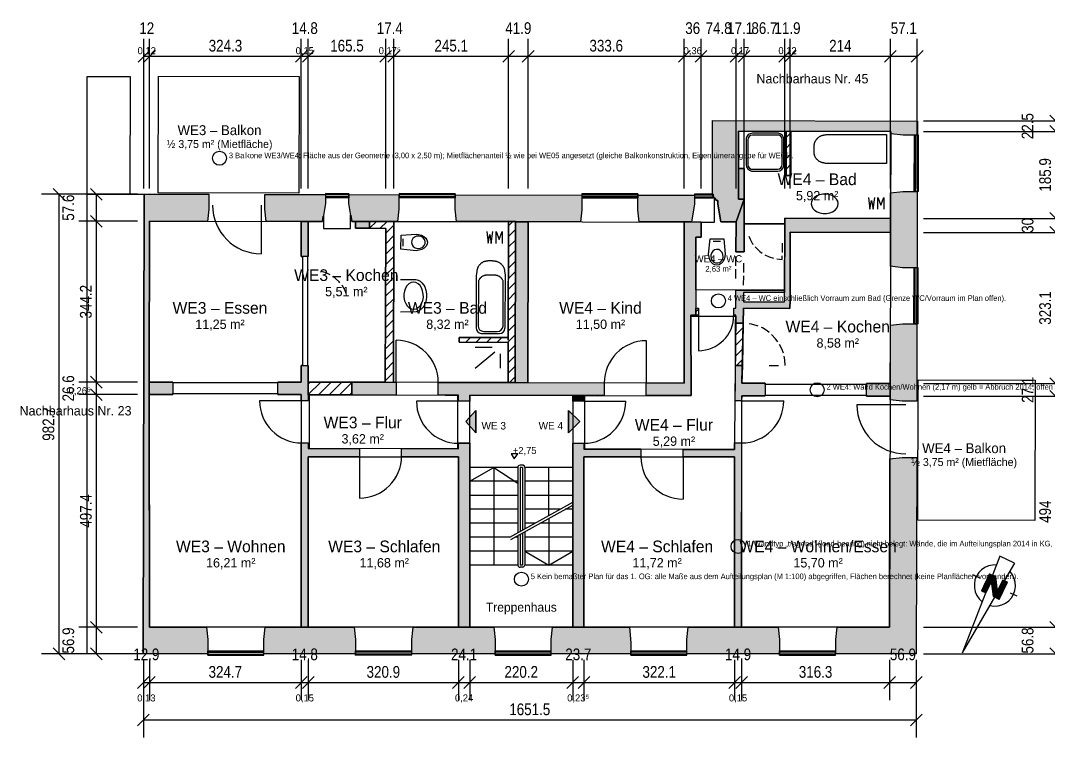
# Model space of a CAD drawing. Header units: metres. Extents: x -2.6 to 30.9, y -1.8 to 13.5.
# Drawn here: x -2.62 to 19.34, y -1.79 to 13.54 of the extents above; entities that cross this region are included whole.
import ezdxf
from ezdxf.enums import TextEntityAlignment as Align

# ---------------------------------------------------------------- set-up
doc = ezdxf.new("R2010")
doc.units = ezdxf.units.M
for name, color, linetype in [('A_BEMASSUNG', 5, 'Continuous'), ('A_OEFFNUNG', 1, 'Continuous'), ('A_RAUM', 3, 'Continuous'), ('A_SYMBOL', 2, 'Continuous'), ('A_TEXT', 7, 'Continuous'), ('A_TREPPE', 2, 'Continuous'), ('A_UNGEPRUEFT', 6, 'Continuous'), ('A_WAND', 8, 'Continuous'), ('A_WAND_NEU', 4, 'Continuous'), ('A_WAND_TRAGEND', 7, 'Continuous')]:
    doc.layers.add(name, color=color, linetype=linetype)
doc.styles.add('OpenSansCondensed-Light', font='OpenSansCondensed-Light.ttf')
doc.dimstyles.new('EZ_M_100_H25_CM', dxfattribs={"dimtxt": 0.25, "dimasz": 0.25, "dimexe": 0.375, "dimexo": 0.125, "dimgap": 0.1, "dimtad": 1, "dimlfac": 100, "dimzin": 12, "dimdsep": 46, "dimtxsty": 'OpenSansCondensed-Light', "dimtsz": 0.125, "dimcen": 2.5, "dimazin": 3, "dimtfac": 0.5, "dimtmove": 2, "dimatfit": 3})

msp = doc.modelspace()

# ---------------------------------------------------------------- hatches: boundary and pattern name
at = {"layer": 'A_TREPPE'}
for points in [[(7.108, 4.729), (7.108, 5.207), (6.896, 4.97)], [(9.085, 4.729), (9.085, 5.207), (9.326, 4.97)]]:
    msp.add_hatch(color=7, dxfattribs=at).paths.add_polyline_path(points)
at = {"layer": 'A_WAND'}
for points in [[(12.717, 9.728), (12.717, 10.38), (12.84, 10.38), (12.84, 9.728)], [(12.84, 9.728), (12.84, 8.602), (12.666, 8.602), (12.67, 9.237)], [(3.526, 8.501), (3.378, 8.501), (3.378, 9.25), (3.526, 9.25)], [(8.217, 5.801), (7.946, 5.804), (7.954, 9.246), (7.954, 9.241), (8.225, 9.241)], [(11.705, 5.524), (10.748, 5.524), (10.748, 5.795), (11.557, 5.791), (11.561, 9.237), (11.921, 9.237), (11.921, 8.911), (11.811, 8.911), (11.811, 7.243), (11.701, 7.243)], [(12.827, 7.531), (13.703, 7.527), (13.707, 9.318), (13.83, 9.318), (15.967, 9.313), (15.966, 9.013), (13.826, 9.017), (13.826, 7.565), (13.818, 7.387), (12.827, 7.391), (12.819, 7.07), (12.658, 7.07), (12.662, 7.243), (12.62, 7.243), (12.62, 7.391), (12.662, 7.391), (12.666, 7.781), (13.703, 7.777), (13.703, 7.726), (12.827, 7.73)]]:
    msp.add_hatch(color=8, dxfattribs=at).paths.add_polyline_path(points)
at = {"layer": 'A_WAND_NEU'}
h = msp.add_hatch(dxfattribs=at)
h.set_pattern_fill('ANSI31', scale=0.05)
h.paths.add_polyline_path([(13.839, 11.18), (13.839, 10.228), (13.737, 10.228), (13.737, 11.18)])
h = msp.add_hatch(dxfattribs=at)
h.set_pattern_fill('ANSI31', scale=0.05)
h.paths.add_polyline_path([(4.835, 9.102), (4.835, 9.25), (5.355, 9.25), (5.347, 5.808), (5.173, 5.808), (5.182, 9.097)])
h = msp.add_hatch(dxfattribs=at)
h.set_pattern_fill('ANSI31', scale=0.05)
h.paths.add_polyline_path([(7.798, 6.765), (7.8, 6.711), (7.806, 9.246), (7.954, 9.246), (7.946, 5.804), (7.798, 5.804), (7.8, 6.663), (6.748, 6.668), (6.752, 6.769)])
h = msp.add_hatch(dxfattribs=at)
h.set_pattern_fill('ANSI31', scale=0.05)
h.paths.add_polyline_path([(11.862, 7.391), (11.862, 7.243), (11.811, 7.243), (11.811, 7.391)])
h = msp.add_hatch(dxfattribs=at)
h.set_pattern_fill('ANSI31', scale=0.05)
h.paths.add_polyline_path([(12.819, 7.07), (12.802, 6.168), (12.653, 6.168), (12.658, 7.07)])
h = msp.add_hatch(dxfattribs=at)
h.set_pattern_fill('ANSI31', scale=0.05)
h.paths.add_polyline_path([(4.458, 5.812), (4.458, 5.541), (3.526, 5.541), (3.526, 5.812)])
at = {"layer": 'A_WAND_TRAGEND'}
for points in [[(12.344, 9.237), (12.277, 9.618), (12.277, 9.699), (12.247, 9.699), (12.167, 9.809), (12.167, 11.405), (16.544, 11.396), (16.544, 11.091), (16.235, 11.091), (15.972, 11.121), (15.972, 11.172), (12.717, 11.18), (12.717, 9.728), (12.84, 9.728), (12.67, 9.237)], [(15.968, 9.859), (16.231, 9.889), (16.54, 9.889), (16.535, 8.259), (16.226, 8.259), (15.964, 8.293)], [(0.127, 5.812), (0.131, 0.572), (1.35, 0.572), (1.38, 0.309), (1.38, 0), (0, 0.004), (0.017, 9.83), (1.401, 9.83), (1.401, 9.512), (1.372, 9.25), (0.136, 9.254)], [(2.599, 9.826), (3.895, 9.826), (3.895, 9.635), (3.827, 9.25), (2.629, 9.25), (2.599, 9.512)], [(4.39, 9.821), (5.465, 9.817), (5.465, 9.508), (5.436, 9.25), (4.458, 9.25), (4.39, 9.635)], [(6.668, 9.508), (6.668, 9.817), (9.373, 9.813), (9.373, 9.495), (9.343, 9.241), (8.225, 9.246), (8.225, 9.241), (7.954, 9.241), (7.954, 9.246), (6.697, 9.25)], [(10.571, 9.813), (11.781, 9.809), (11.781, 9.618), (11.714, 9.241), (10.6, 9.237), (10.571, 9.495)], [(4.835, 9.102), (4.534, 9.102), (4.534, 9.25), (4.835, 9.25)], [(15.964, 7.032), (16.222, 7.061), (16.531, 7.061), (16.527, 5.402), (16.218, 5.402), (15.96, 5.431)], [(3.526, 6.168), (3.526, 5.414), (3.378, 5.414), (3.378, 5.546), (2.879, 5.546), (2.879, 5.812), (3.378, 5.812), (3.378, 6.168)], [(12.645, 5.414), (12.653, 6.168), (12.802, 6.168), (12.793, 5.791), (13.288, 5.787), (13.288, 5.52), (12.789, 5.52), (12.785, 5.414)], [(0.631, 5.546), (0.127, 5.546), (0.127, 5.812), (0.631, 5.812)], [(5.406, 5.537), (4.458, 5.541), (4.458, 5.812), (5.406, 5.808)], [(6.735, 5.402), (6.735, 5.536), (6.303, 5.537), (6.303, 5.808), (9.851, 5.795), (9.851, 5.529), (6.976, 5.536), (6.976, 5.402)], [(15.456, 5.512), (15.456, 5.783), (15.96, 5.783), (15.96, 5.512)], [(9.415, 5.402), (9.178, 5.402), (9.178, 5.529), (9.415, 5.529)], [(3.526, 4.394), (4.619, 4.39), (4.619, 4.212), (3.526, 4.212), (3.526, 0.572), (3.378, 0.572), (3.378, 4.513), (3.526, 4.513)], [(6.735, 4.504), (6.976, 4.504), (6.976, 0.572), (6.735, 0.572), (6.735, 4.212), (5.52, 4.212), (5.52, 4.39), (6.735, 4.386)], [(9.415, 4.377), (10.634, 4.377), (10.634, 4.212), (9.415, 4.212), (9.415, 0.572), (9.178, 0.572), (9.178, 4.504), (9.415, 4.504)], [(12.636, 4.369), (12.636, 4.513), (12.785, 4.513), (12.785, 0.572), (12.636, 0.572), (12.636, 4.212), (11.536, 4.212), (11.536, 4.373)], [(14.825, 0.572), (15.947, 0.572), (15.955, 4.174), (16.214, 4.199), (16.527, 4.199), (16.514, 0.004), (14.796, 0.004), (14.796, 0.313)], [(2.578, 0.309), (2.608, 0.572), (4.508, 0.572), (4.538, 0.313), (4.538, 0.004), (2.578, 0)], [(5.766, 0.572), (7.489, 0.572), (7.518, 0.313), (7.518, 0.004), (5.736, 0.004), (5.736, 0.313)], [(8.746, 0.572), (10.389, 0.572), (10.418, 0.241), (10.418, 0.004), (8.716, 0.004), (8.716, 0.313)], [(11.646, 0.572), (13.564, 0.572), (13.593, 0.313), (13.593, 0.004), (11.616, 0.004), (11.616, 0.313)]]:
    msp.add_hatch(color=7, dxfattribs=at).paths.add_polyline_path(points)

# ---------------------------------------------------------------- linework, layer by layer
at = {"layer": 'A_OEFFNUNG'}
for p, q in [((16.476, 9.88911), (16.479, 11.09111)), ((16.569, 11.09088), (16.479, 11.09111)), ((16.501, 9.88905), (16.504, 11.09105)), ((16.541, 9.88895), (16.544, 11.09095)), ((16.566, 9.88889), (16.569, 11.09088)), ((16.566, 9.88889), (16.476, 9.88911)), ((3.89519, 9.844), (3.89482, 9.754)), ((4.38982, 9.752), (3.89482, 9.754)), ((4.38992, 9.777), (3.89492, 9.779)), ((4.39008, 9.817), (3.89508, 9.819)), ((4.39018, 9.842), (3.89519, 9.844)), ((4.39018, 9.842), (4.38982, 9.752)), ((5.46608, 9.843), (5.46593, 9.753)), ((6.66793, 9.751), (5.46593, 9.753)), ((6.66797, 9.776), (5.46597, 9.778)), ((6.66803, 9.816), (5.46603, 9.818)), ((6.66807, 9.841), (5.46608, 9.843)), ((6.66807, 9.841), (6.66793, 9.751)), ((9.37304, 9.838), (9.37296, 9.748)), ((10.57096, 9.747), (9.37296, 9.748)), ((10.57098, 9.772), (9.37298, 9.773)), ((10.57102, 9.812), (9.37302, 9.813)), ((10.57104, 9.837), (9.37304, 9.838)), ((10.57104, 9.837), (10.57096, 9.747)), ((12.181, 9.835), (11.782, 9.835)), ((11.782, 9.835), (11.782, 9.745)), ((12.181, 9.81), (11.782, 9.81)), ((12.181, 9.77), (11.782, 9.77)), ((12.181, 9.745), (11.782, 9.745)), ((12.181, 9.835), (12.181, 9.745)), ((2.519, 9.593), (2.519, 8.556)), ((16.467, 7.06111), (16.47, 8.25911)), ((16.56, 8.25888), (16.47, 8.25911)), ((16.492, 7.06105), (16.495, 8.25905)), ((16.532, 7.06095), (16.535, 8.25895)), ((16.557, 7.06089), (16.56, 8.25888)), ((11.862, 7.243), (11.862, 6.485)), ((16.557, 7.06089), (16.467, 7.06111)), ((5.402, 5.808), (5.402, 6.71)), ((10.753, 5.795), (10.753, 6.697)), ((3.387, 5.414), (2.485, 5.414)), ((6.735, 5.402), (5.838, 5.402)), ((9.415, 5.402), (10.312, 5.402)), ((12.785, 5.414), (13.687, 5.414)), ((16.294, 5.325), (15.248, 5.325)), ((4.619, 4.233), (4.619, 3.331)), ((11.536, 4.212), (11.536, 3.31)), ((1.38, 0.064), (2.578, 0.064)), ((1.38, -0.026), (1.38, 0.064)), ((1.38, 0.039), (2.578, 0.039)), ((2.578, -0.026), (2.578, 0.064)), ((4.53789, 0.068), (5.73588, 0.071)), ((4.53811, -0.022), (4.53789, 0.068)), ((4.53795, 0.043), (5.73595, 0.046)), ((4.53805, 0.003), (5.73605, 0.006)), ((5.73611, -0.019), (5.73588, 0.071)), ((7.518, 0.068), (8.716, 0.068)), ((7.518, -0.022), (7.518, 0.068)), ((7.518, 0.043), (8.716, 0.043)), ((7.518, 0.003), (8.716, 0.003)), ((8.716, -0.022), (8.716, 0.068)), ((10.418, 0.068), (11.616, 0.068)), ((10.418, -0.022), (10.418, 0.068)), ((10.418, 0.043), (11.616, 0.043)), ((10.418, 0.003), (11.616, 0.003)), ((11.616, -0.022), (11.616, 0.068)), ((13.593, 0.068), (14.795, 0.068)), ((13.593, -0.022), (13.593, 0.068)), ((13.593, 0.043), (14.795, 0.043)), ((13.593, 0.003), (14.795, 0.003)), ((14.795, -0.022), (14.795, 0.068)), ((1.38, -0.001), (2.578, -0.001)), ((1.38, -0.026), (2.578, -0.026)), ((4.53811, -0.022), (5.73611, -0.019)), ((7.518, -0.022), (8.716, -0.022)), ((10.418, -0.022), (11.616, -0.022)), ((13.593, -0.022), (14.795, -0.022))]:
    msp.add_line(p, q, dxfattribs=at)
for centre, radius, start, end in [((2.519, 9.593), 1.037, 180, -90), ((11.862, 7.243), 0.758, -90, 0), ((5.402, 5.808), 0.902, 0, 90), ((10.753, 5.795), 0.902, 90, 180), ((3.387, 5.414), 0.902, 180, -90), ((6.735, 5.402), 0.897, 180, -90), ((9.415, 5.402), 0.897, -90, 0), ((12.785, 5.414), 0.902, -90, 0), ((16.294, 5.325), 1.046, 180, -90), ((4.619, 4.233), 0.902, -90, 0), ((11.536, 4.212), 0.902, 180, -90)]:
    msp.add_arc(centre, radius, start, end, dxfattribs=at)
at = {"layer": 'A_RAUM'}
for points in [[(0.329, 12.357), (3.332, 12.349), (3.325, 9.851), (0.322, 9.859)], [(12.84, 10.38), (12.717, 10.38), (12.717, 11.18), (13.737, 11.178), (13.737, 10.228), (13.839, 10.228), (13.839, 11.177), (15.972, 11.172), (15.967, 9.313), (13.707, 9.318), (13.707, 9.2), (12.84, 9.2)], [(13.704, 7.777), (11.811, 7.786), (11.811, 8.911), (11.921, 8.911), (11.921, 9.235), (12.208, 9.235), (12.209, 9.751), (12.247, 9.699), (12.277, 9.699), (12.277, 9.618), (12.344, 9.237), (12.67, 9.237), (12.666, 8.602), (12.84, 8.602), (12.84, 9.2), (13.707, 9.2)], [(0.136, 9.254), (3.378, 9.25), (3.378, 8.501), (3.4, 8.501), (3.4, 6.168), (3.378, 6.168), (3.378, 5.812), (2.879, 5.812), (2.879, 5.8), (0.631, 5.8), (0.631, 5.812), (0.127, 5.812)], [(3.85, 9.1), (4.429, 9.1), (4.43, 9.38), (4.435, 9.381), (4.458, 9.25), (4.534, 9.25), (4.534, 9.102), (5.182, 9.097), (5.173, 5.809), (3.526, 5.812), (3.526, 6.168), (3.52, 6.168), (3.52, 8.501), (3.526, 8.501), (3.526, 9.25), (3.827, 9.25), (3.846, 9.36), (3.851, 9.36)], [(5.347, 5.814), (5.355, 9.25), (7.806, 9.246), (7.8, 6.765), (6.752, 6.769), (6.748, 6.668), (7.8, 6.663), (7.798, 5.803)], [(8.217, 5.801), (8.225, 9.246), (10.545, 9.235), (11.561, 9.241), (11.557, 5.791)], [(13.818, 7.387), (13.826, 7.565), (13.826, 9.017), (15.966, 9.013), (15.961, 5.783), (15.456, 5.783), (15.456, 5.765), (13.288, 5.765), (13.288, 5.787), (12.793, 5.791), (12.827, 7.391)], [(10.632, 4.378), (9.437, 4.377), (9.437, 5.53), (9.699, 5.529), (9.699, 5.522), (11.705, 5.524), (11.701, 7.243), (11.71, 7.243), (11.71, 7.221), (12.661, 7.221), (12.634, 4.652), (12.636, 4.369)], [(16.557, 5.859), (19.059, 5.855), (19.054, 2.853), (16.552, 2.858)], [(3.378, 0.572), (0.131, 0.572), (0.127, 5.546), (0.631, 5.546), (0.631, 5.57), (2.879, 5.57), (2.879, 5.546), (3.376, 5.546)], [(3.553, 4.394), (3.553, 5.541), (6.455, 5.531), (6.455, 5.537), (6.713, 5.536), (6.713, 4.386)], [(6.976, 0.572), (6.976, 5.536), (9.178, 5.527), (9.178, 0.572)], [(12.785, 0.572), (12.789, 5.52), (13.288, 5.52), (13.288, 5.535), (15.456, 5.535), (15.456, 5.512), (15.96, 5.512), (15.947, 0.572)], [(3.526, 0.572), (3.526, 4.212), (6.735, 4.212), (6.735, 0.572)], [(9.415, 4.212), (12.636, 4.212), (12.636, 0.572), (9.415, 0.572)]]:
    msp.add_lwpolyline(points, close=True, dxfattribs=at)
at = {"layer": 'A_SYMBOL'}
for p, q in [((-1.2, 9.835), (-1.2, 12.349)), ((-1.2, 12.349), (-0.279, 12.349)), ((-0.279, 12.349), (-0.284, 9.834)), ((12.886, 11.019), (12.882, 10.998)), ((12.882, 10.998), (12.882, 10.461)), ((12.899, 11.066), (12.886, 11.019)), ((12.929, 11.104), (12.899, 11.066)), ((12.924, 11.028), (12.92, 10.998)), ((12.92, 10.998), (12.92, 10.461)), ((12.945, 11.062), (12.924, 11.028)), ((12.971, 11.125), (12.929, 11.104)), ((12.979, 11.087), (12.945, 11.062)), ((13.018, 11.134), (12.971, 11.125)), ((13.018, 11.096), (12.979, 11.087)), ((13.559, 11.134), (13.018, 11.134)), ((13.559, 11.096), (13.018, 11.096)), ((13.576, 11.134), (13.559, 11.134)), ((13.585, 11.091), (13.559, 11.096)), ((13.623, 11.117), (13.576, 11.134)), ((13.623, 11.07), (13.585, 11.091)), ((13.661, 11.087), (13.623, 11.117)), ((13.644, 11.04), (13.623, 11.07)), ((13.652, 10.998), (13.644, 11.04)), ((13.652, 10.461), (13.652, 10.998)), ((13.682, 11.045), (13.661, 11.087)), ((13.691, 10.998), (13.682, 11.045)), ((13.691, 10.461), (13.691, 10.998)), ((14.372, 10.981), (14.376, 10.99)), ((14.376, 10.99), (14.385, 10.998)), ((14.385, 10.998), (14.389, 11.007)), ((14.389, 11.007), (14.398, 11.015)), ((14.398, 11.015), (14.406, 11.024)), ((14.406, 11.024), (14.41, 11.032)), ((14.41, 11.032), (14.419, 11.04)), ((14.419, 11.04), (14.427, 11.045)), ((14.427, 11.045), (14.436, 11.053)), ((14.436, 11.053), (14.444, 11.057)), ((14.444, 11.057), (14.453, 11.066)), ((14.453, 11.066), (14.465, 11.07)), ((14.465, 11.07), (14.474, 11.074)), ((14.474, 11.074), (14.482, 11.079)), ((14.482, 11.079), (14.491, 11.083)), ((14.491, 11.083), (14.499, 11.087)), ((14.499, 11.087), (14.508, 11.087)), ((14.508, 11.087), (14.516, 11.091)), ((14.516, 11.091), (14.525, 11.091)), ((14.525, 11.091), (14.533, 11.096)), ((14.533, 11.096), (14.541, 11.096)), ((14.541, 11.096), (14.55, 11.1)), ((14.55, 11.1), (14.563, 11.1)), ((14.563, 11.1), (14.58, 11.1)), ((14.58, 11.1), (14.592, 11.104)), ((14.592, 11.104), (14.605, 11.104)), ((14.605, 11.104), (14.622, 11.104)), ((14.622, 11.104), (14.635, 11.108)), ((14.635, 11.108), (15.883, 11.108)), ((15.883, 11.108), (15.883, 10.486)), ((14.334, 10.85), (14.338, 10.858)), ((14.334, 10.842), (14.334, 10.85)), ((14.334, 10.829), (14.334, 10.842)), ((14.334, 10.82), (14.334, 10.829)), ((14.334, 10.77), (14.334, 10.82)), ((14.334, 10.761), (14.334, 10.77)), ((14.338, 10.892), (14.342, 10.901)), ((14.338, 10.888), (14.338, 10.892)), ((14.338, 10.88), (14.338, 10.888)), ((14.338, 10.867), (14.338, 10.88)), ((14.338, 10.858), (14.338, 10.867)), ((14.342, 10.909), (14.347, 10.918)), ((14.342, 10.901), (14.342, 10.909)), ((14.347, 10.926), (14.351, 10.935)), ((14.347, 10.918), (14.347, 10.926)), ((14.351, 10.943), (14.355, 10.952)), ((14.351, 10.935), (14.351, 10.943)), ((14.355, 10.952), (14.36, 10.964)), ((14.36, 10.964), (14.368, 10.973)), ((14.368, 10.973), (14.372, 10.981)), ((14.334, 10.753), (14.334, 10.761)), ((14.334, 10.74), (14.334, 10.753)), ((14.334, 10.732), (14.334, 10.74)), ((14.334, 10.719), (14.334, 10.732)), ((14.338, 10.71), (14.334, 10.719)), ((14.338, 10.702), (14.338, 10.71)), ((14.338, 10.693), (14.338, 10.702)), ((14.338, 10.685), (14.338, 10.693)), ((14.342, 10.681), (14.338, 10.685)), ((14.342, 10.672), (14.342, 10.681)), ((14.342, 10.664), (14.342, 10.672)), ((14.347, 10.655), (14.342, 10.664)), ((14.351, 10.651), (14.347, 10.655)), ((14.351, 10.643), (14.351, 10.651)), ((14.355, 10.63), (14.351, 10.643)), ((14.36, 10.621), (14.355, 10.63)), ((14.368, 10.613), (14.36, 10.621)), ((14.372, 10.604), (14.368, 10.613)), ((14.376, 10.596), (14.372, 10.604)), ((14.385, 10.588), (14.376, 10.596)), ((14.389, 10.579), (14.385, 10.588)), ((14.398, 10.571), (14.389, 10.579)), ((14.406, 10.566), (14.398, 10.571)), ((14.415, 10.558), (14.406, 10.566)), ((14.419, 10.55), (14.415, 10.558)), ((14.427, 10.545), (14.419, 10.55)), ((14.436, 10.537), (14.427, 10.545)), ((12.882, 10.461), (12.89, 10.414)), ((12.89, 10.414), (12.916, 10.372)), ((12.916, 10.372), (12.954, 10.342)), ((12.92, 10.461), (12.929, 10.422)), ((12.929, 10.422), (12.954, 10.389)), ((12.954, 10.389), (12.988, 10.367)), ((12.954, 10.342), (12.996, 10.325)), ((12.988, 10.367), (13.018, 10.363)), ((12.996, 10.325), (13.018, 10.325)), ((13.018, 10.363), (13.559, 10.363)), ((13.018, 10.325), (13.559, 10.325)), ((13.559, 10.363), (13.598, 10.372)), ((13.559, 10.325), (13.606, 10.334)), ((13.598, 10.372), (13.627, 10.397)), ((13.606, 10.334), (13.644, 10.359)), ((13.627, 10.397), (13.648, 10.431)), ((13.644, 10.359), (13.674, 10.393)), ((13.648, 10.431), (13.652, 10.461)), ((13.674, 10.393), (13.691, 10.439)), ((13.691, 10.439), (13.691, 10.461)), ((14.444, 10.533), (14.436, 10.537)), ((14.453, 10.528), (14.444, 10.533)), ((14.465, 10.524), (14.453, 10.528)), ((14.474, 10.52), (14.465, 10.524)), ((14.482, 10.516), (14.474, 10.52)), ((14.491, 10.511), (14.482, 10.516)), ((14.499, 10.507), (14.491, 10.511)), ((14.508, 10.507), (14.499, 10.507)), ((14.516, 10.503), (14.508, 10.507)), ((14.525, 10.499), (14.516, 10.503)), ((14.533, 10.499), (14.525, 10.499)), ((14.541, 10.499), (14.533, 10.499)), ((14.55, 10.494), (14.541, 10.499)), ((14.567, 10.494), (14.55, 10.494)), ((14.58, 10.49), (14.567, 10.494)), ((14.592, 10.49), (14.58, 10.49)), ((14.605, 10.49), (14.592, 10.49)), ((14.622, 10.486), (14.605, 10.49)), ((14.635, 10.486), (14.622, 10.486)), ((15.883, 10.486), (14.635, 10.486)), ((-0.284, 9.834), (-1.2, 9.835)), ((-1.2, 0.003), (-1.2, 9.833)), ((-1.2, 9.833), (0.017, 9.83)), ((0.017, 9.83), (0, 0.004)), ((14.279, 9.669), (14.275, 9.622)), ((14.304, 9.716), (14.279, 9.669)), ((14.342, 9.758), (14.304, 9.716)), ((14.393, 9.796), (14.342, 9.758)), ((14.453, 9.817), (14.393, 9.796)), ((14.52, 9.834), (14.453, 9.817)), ((14.592, 9.834), (14.52, 9.834)), ((14.66, 9.821), (14.592, 9.834)), ((14.723, 9.8), (14.66, 9.821)), ((14.774, 9.766), (14.723, 9.8)), ((14.817, 9.728), (14.774, 9.766)), ((14.842, 9.682), (14.817, 9.728)), ((14.851, 9.631), (14.842, 9.682)), ((15.494, 9.762), (15.528, 9.512)), ((15.528, 9.512), (15.562, 9.699)), ((15.562, 9.699), (15.596, 9.512)), ((15.596, 9.512), (15.63, 9.762)), ((15.697, 9.512), (15.697, 9.762)), ((15.697, 9.762), (15.761, 9.593)), ((15.761, 9.593), (15.828, 9.762)), ((15.828, 9.762), (15.828, 9.512)), ((14.275, 9.622), (14.283, 9.572)), ((14.283, 9.572), (14.309, 9.525)), ((14.309, 9.525), (14.347, 9.487)), ((14.347, 9.487), (14.402, 9.453)), ((14.402, 9.453), (14.461, 9.432)), ((14.668, 9.432), (14.728, 9.457)), ((14.728, 9.457), (14.783, 9.491)), ((14.783, 9.491), (14.821, 9.534)), ((14.821, 9.534), (14.842, 9.58)), ((14.842, 9.58), (14.851, 9.631)), ((14.461, 9.432), (14.529, 9.419)), ((14.529, 9.419), (14.601, 9.419)), ((14.601, 9.419), (14.668, 9.432)), ((7.341, 9.034), (7.37, 8.784)), ((7.438, 8.78), (7.472, 9.034)), ((7.54, 8.78), (7.54, 9.03)), ((7.54, 9.03), (7.603, 8.865)), ((7.603, 8.865), (7.671, 9.03)), ((7.671, 9.03), (7.671, 8.78)), ((5.503, 8.653), (5.508, 8.954)), ((5.508, 8.954), (5.833, 8.975)), ((5.554, 8.801), (5.554, 8.877)), ((5.554, 8.721), (5.554, 8.801)), ((5.74, 8.839), (5.732, 8.797)), ((5.732, 8.797), (5.745, 8.75)), ((5.762, 8.882), (5.74, 8.839)), ((5.795, 8.911), (5.762, 8.882)), ((5.842, 8.932), (5.795, 8.911)), ((5.833, 8.975), (5.884, 8.97)), ((5.893, 8.937), (5.842, 8.932)), ((5.884, 8.97), (5.944, 8.954)), ((5.939, 8.924), (5.893, 8.937)), ((5.982, 8.899), (5.939, 8.924)), ((5.944, 8.954), (5.999, 8.928)), ((6.011, 8.865), (5.982, 8.899)), ((5.999, 8.928), (6.037, 8.894)), ((6.024, 8.818), (6.011, 8.865)), ((6.024, 8.776), (6.024, 8.818)), ((6.037, 8.894), (6.062, 8.852)), ((6.062, 8.852), (6.075, 8.805)), ((6.075, 8.805), (6.066, 8.759)), ((7.37, 8.784), (7.404, 8.97)), ((7.404, 8.97), (7.438, 8.78)), ((12.082, 8.551), (12.112, 8.877)), ((12.112, 8.877), (12.408, 8.877)), ((12.179, 8.826), (12.26, 8.826)), ((12.26, 8.826), (12.336, 8.826)), ((12.408, 8.877), (12.433, 8.551)), ((12.941, 8.937), (12.967, 8.869)), ((12.967, 8.869), (13.022, 8.771)), ((5.833, 8.623), (5.503, 8.653)), ((5.745, 8.75), (5.77, 8.712)), ((5.77, 8.712), (5.808, 8.687)), ((5.808, 8.687), (5.859, 8.67)), ((5.897, 8.632), (5.833, 8.623)), ((5.859, 8.67), (5.88, 8.67)), ((5.88, 8.67), (5.927, 8.678)), ((5.956, 8.649), (5.897, 8.632)), ((5.927, 8.678), (5.973, 8.7)), ((6.003, 8.678), (5.956, 8.649)), ((5.973, 8.7), (6.003, 8.733)), ((6.003, 8.733), (6.024, 8.776)), ((6.041, 8.716), (6.003, 8.678)), ((6.066, 8.759), (6.041, 8.716)), ((12.141, 8.572), (12.129, 8.526)), ((12.171, 8.611), (12.141, 8.572)), ((12.209, 8.64), (12.171, 8.611)), ((12.251, 8.649), (12.209, 8.64)), ((12.298, 8.645), (12.251, 8.649)), ((12.336, 8.623), (12.298, 8.645)), ((12.37, 8.585), (12.336, 8.623)), ((12.387, 8.543), (12.37, 8.585)), ((13.022, 8.771), (13.034, 8.759)), ((13.077, 8.704), (13.094, 8.683)), ((13.094, 8.683), (13.178, 8.606)), ((13.178, 8.606), (13.225, 8.572)), ((13.652, 8.784), (13.652, 8.585)), ((7.214, 8.348), (7.205, 8.34)), ((7.222, 8.352), (7.214, 8.348)), ((7.231, 8.361), (7.222, 8.352)), ((7.239, 8.365), (7.231, 8.361)), ((7.247, 8.369), (7.239, 8.365)), ((7.256, 8.378), (7.247, 8.369)), ((7.264, 8.382), (7.256, 8.378)), ((7.273, 8.386), (7.264, 8.382)), ((7.281, 8.386), (7.273, 8.386)), ((7.29, 8.39), (7.281, 8.386)), ((7.298, 8.39), (7.29, 8.39)), ((7.303, 8.395), (7.298, 8.39)), ((7.311, 8.395), (7.303, 8.395)), ((7.319, 8.399), (7.311, 8.395)), ((7.328, 8.399), (7.319, 8.399)), ((7.336, 8.399), (7.328, 8.399)), ((7.341, 8.399), (7.336, 8.399)), ((7.353, 8.399), (7.341, 8.399)), ((7.362, 8.403), (7.353, 8.399)), ((7.375, 8.403), (7.362, 8.403)), ((7.383, 8.403), (7.375, 8.403)), ((7.396, 8.403), (7.383, 8.403)), ((7.404, 8.403), (7.396, 8.403)), ((7.455, 8.403), (7.404, 8.403)), ((7.463, 8.403), (7.455, 8.403)), ((7.472, 8.399), (7.463, 8.403)), ((7.484, 8.399), (7.472, 8.399)), ((7.493, 8.399), (7.484, 8.399)), ((7.502, 8.399), (7.493, 8.399)), ((7.51, 8.399), (7.502, 8.399)), ((7.518, 8.399), (7.51, 8.399)), ((7.527, 8.395), (7.518, 8.399)), ((7.535, 8.395), (7.527, 8.395)), ((7.544, 8.395), (7.535, 8.395)), ((7.552, 8.39), (7.544, 8.395)), ((7.556, 8.39), (7.552, 8.39)), ((7.565, 8.386), (7.556, 8.39)), ((7.573, 8.382), (7.565, 8.386)), ((7.586, 8.378), (7.573, 8.382)), ((7.595, 8.373), (7.586, 8.378)), ((7.603, 8.369), (7.595, 8.373)), ((7.612, 8.365), (7.603, 8.369)), ((7.624, 8.357), (7.612, 8.365)), ((7.633, 8.352), (7.624, 8.357)), ((7.641, 8.344), (7.633, 8.352)), ((12.09, 8.488), (12.082, 8.551)), ((12.107, 8.429), (12.09, 8.488)), ((12.137, 8.378), (12.107, 8.429)), ((12.129, 8.526), (12.129, 8.505)), ((12.129, 8.505), (12.133, 8.454)), ((12.133, 8.454), (12.158, 8.412)), ((12.171, 8.34), (12.137, 8.378)), ((12.158, 8.412), (12.192, 8.378)), ((12.192, 8.378), (12.23, 8.361)), ((12.23, 8.361), (12.277, 8.361)), ((12.277, 8.361), (12.319, 8.373)), ((12.349, 8.348), (12.306, 8.319)), ((12.319, 8.373), (12.357, 8.403)), ((12.387, 8.386), (12.349, 8.348)), ((12.357, 8.403), (12.383, 8.445)), ((12.383, 8.445), (12.391, 8.492)), ((12.391, 8.492), (12.387, 8.543)), ((12.412, 8.437), (12.387, 8.386)), ((12.429, 8.496), (12.412, 8.437)), ((12.433, 8.551), (12.429, 8.496)), ((12.666, 8.302), (12.666, 8.501)), ((12.831, 8.158), (12.835, 8.357)), ((13.284, 8.534), (13.373, 8.492)), ((13.373, 8.492), (13.47, 8.462)), ((13.538, 8.45), (13.593, 8.441)), ((13.593, 8.441), (13.652, 8.437)), ((13.652, 8.437), (13.652, 8.513)), ((3.907, 8.149), (3.81, 8.179)), ((3.992, 8.107), (3.907, 8.149)), ((7.125, 8.158), (7.12, 8.145)), ((7.12, 8.145), (7.12, 8.132)), ((7.12, 8.132), (7.12, 8.115)), ((7.129, 8.196), (7.125, 8.187)), ((7.125, 8.187), (7.125, 8.175)), ((7.125, 8.175), (7.125, 8.158)), ((7.133, 8.213), (7.129, 8.204)), ((7.129, 8.204), (7.129, 8.196)), ((7.137, 8.23), (7.133, 8.221)), ((7.133, 8.221), (7.133, 8.213)), ((7.142, 8.238), (7.137, 8.23)), ((7.146, 8.255), (7.142, 8.246)), ((7.142, 8.246), (7.142, 8.238)), ((7.15, 8.264), (7.146, 8.255)), ((7.154, 8.272), (7.15, 8.264)), ((7.159, 8.285), (7.154, 8.272)), ((7.167, 8.293), (7.159, 8.285)), ((7.171, 8.302), (7.167, 8.293)), ((7.176, 8.31), (7.171, 8.302)), ((7.184, 8.319), (7.176, 8.31)), ((7.192, 8.323), (7.184, 8.319)), ((7.197, 8.331), (7.192, 8.323)), ((7.205, 8.34), (7.197, 8.331)), ((7.65, 8.34), (7.641, 8.344)), ((7.658, 8.331), (7.65, 8.34)), ((7.662, 8.323), (7.658, 8.331)), ((7.671, 8.314), (7.662, 8.323)), ((7.679, 8.306), (7.671, 8.314)), ((7.684, 8.297), (7.679, 8.306)), ((7.692, 8.289), (7.684, 8.297)), ((7.696, 8.28), (7.692, 8.289)), ((7.7, 8.272), (7.696, 8.28)), ((7.705, 8.264), (7.7, 8.272)), ((7.709, 8.255), (7.705, 8.264)), ((7.713, 8.246), (7.709, 8.255)), ((7.717, 8.238), (7.713, 8.246)), ((7.722, 8.23), (7.717, 8.238)), ((7.722, 8.221), (7.722, 8.23)), ((7.726, 8.213), (7.722, 8.221)), ((7.726, 8.2), (7.726, 8.213)), ((7.73, 8.191), (7.726, 8.2)), ((7.73, 8.183), (7.73, 8.191)), ((7.73, 8.17), (7.73, 8.183)), ((7.734, 8.158), (7.73, 8.17)), ((7.734, 8.141), (7.734, 8.158)), ((7.734, 8.128), (7.734, 8.141)), ((7.739, 8.115), (7.734, 8.128)), ((12.213, 8.319), (12.171, 8.34)), ((12.26, 8.31), (12.213, 8.319)), ((12.306, 8.319), (12.26, 8.31)), ((12.666, 8.031), (12.666, 8.23)), ((4.102, 8.035), (4.051, 8.069)), ((4.187, 7.959), (4.102, 8.035)), ((4.204, 7.938), (4.187, 7.959)), ((5.495, 8.009), (5.825, 8.005)), ((5.677, 7.916), (5.635, 7.874)), ((5.723, 7.942), (5.677, 7.916)), ((5.774, 7.95), (5.723, 7.942)), ((5.825, 7.942), (5.774, 7.95)), ((5.825, 8.005), (5.851, 8.001)), ((5.872, 7.916), (5.825, 7.942)), ((5.851, 8.001), (5.91, 7.976)), ((5.914, 7.878), (5.872, 7.916)), ((5.91, 7.976), (5.956, 7.933)), ((5.956, 7.933), (5.994, 7.887)), ((7.116, 8.103), (7.112, 6.972)), ((7.12, 8.115), (7.116, 8.103)), ((7.163, 7.942), (7.159, 7.019)), ((7.167, 7.971), (7.163, 7.963)), ((7.163, 7.963), (7.163, 7.954)), ((7.163, 7.954), (7.163, 7.942)), ((7.171, 7.988), (7.167, 7.98)), ((7.167, 7.98), (7.167, 7.971)), ((7.176, 8.001), (7.171, 7.988)), ((7.18, 8.009), (7.176, 8.001)), ((7.188, 8.018), (7.18, 8.009)), ((7.192, 8.022), (7.188, 8.018)), ((7.197, 8.031), (7.192, 8.022)), ((7.201, 8.039), (7.197, 8.031)), ((7.209, 8.043), (7.201, 8.039)), ((7.218, 8.052), (7.209, 8.043)), ((7.222, 8.056), (7.218, 8.052)), ((7.231, 8.065), (7.222, 8.056)), ((7.239, 8.069), (7.231, 8.065)), ((7.243, 8.073), (7.239, 8.069)), ((7.252, 8.077), (7.243, 8.073)), ((7.26, 8.081), (7.252, 8.077)), ((7.269, 8.086), (7.26, 8.081)), ((7.277, 8.086), (7.269, 8.086)), ((7.286, 8.09), (7.277, 8.086)), ((7.294, 8.094), (7.286, 8.09)), ((7.303, 8.094), (7.294, 8.094)), ((7.311, 8.098), (7.303, 8.094)), ((7.319, 8.098), (7.311, 8.098)), ((7.332, 8.098), (7.319, 8.098)), ((7.345, 8.098), (7.332, 8.098)), ((7.357, 8.103), (7.345, 8.098)), ((7.366, 8.103), (7.357, 8.103)), ((7.379, 8.103), (7.366, 8.103)), ((7.391, 8.103), (7.379, 8.103)), ((7.404, 8.103), (7.391, 8.103)), ((7.451, 8.103), (7.404, 8.103)), ((7.463, 8.103), (7.451, 8.103)), ((7.476, 8.103), (7.463, 8.103)), ((7.489, 8.103), (7.476, 8.103)), ((7.497, 8.098), (7.489, 8.103)), ((7.51, 8.098), (7.497, 8.098)), ((7.523, 8.098), (7.51, 8.098)), ((7.535, 8.098), (7.523, 8.098)), ((7.544, 8.094), (7.535, 8.098)), ((7.552, 8.094), (7.544, 8.094)), ((7.561, 8.09), (7.552, 8.094)), ((7.569, 8.09), (7.561, 8.09)), ((7.578, 8.086), (7.569, 8.09)), ((7.586, 8.081), (7.578, 8.086)), ((7.595, 8.077), (7.586, 8.081)), ((7.603, 8.077), (7.595, 8.077)), ((7.612, 8.069), (7.603, 8.077)), ((7.62, 8.065), (7.612, 8.069)), ((7.624, 8.06), (7.62, 8.065)), ((7.633, 8.056), (7.624, 8.06)), ((7.641, 8.048), (7.633, 8.056)), ((7.645, 8.043), (7.641, 8.048)), ((7.654, 8.035), (7.645, 8.043)), ((7.658, 8.031), (7.654, 8.035)), ((7.662, 8.022), (7.658, 8.031)), ((7.667, 8.014), (7.662, 8.022)), ((7.675, 8.005), (7.667, 8.014)), ((7.679, 7.997), (7.675, 8.005)), ((7.684, 7.988), (7.679, 7.997)), ((7.688, 7.98), (7.684, 7.988)), ((7.688, 7.967), (7.688, 7.98)), ((7.692, 7.959), (7.688, 7.967)), ((7.688, 7.015), (7.692, 7.942)), ((7.692, 7.95), (7.692, 7.959)), ((7.692, 7.942), (7.692, 7.95)), ((7.734, 6.972), (7.739, 8.098)), ((7.739, 8.098), (7.739, 8.115)), ((12.827, 7.887), (12.831, 8.086)), ((4.255, 7.87), (4.246, 7.883)), ((4.314, 7.772), (4.255, 7.87)), ((4.339, 7.709), (4.314, 7.772)), ((5.58, 7.76), (5.571, 7.692)), ((5.571, 7.692), (5.571, 7.62)), ((5.605, 7.823), (5.58, 7.76)), ((5.635, 7.874), (5.605, 7.823)), ((5.948, 7.827), (5.914, 7.878)), ((5.969, 7.764), (5.948, 7.827)), ((5.982, 7.696), (5.969, 7.764)), ((5.986, 7.628), (5.982, 7.696)), ((5.994, 7.887), (6.016, 7.849)), ((6.016, 7.849), (6.041, 7.777)), ((6.041, 7.777), (6.054, 7.7)), ((6.054, 7.7), (6.054, 7.624)), ((5.571, 7.62), (5.584, 7.552)), ((5.584, 7.552), (5.609, 7.493)), ((5.609, 7.493), (5.643, 7.442)), ((5.918, 7.446), (5.948, 7.497)), ((5.948, 7.497), (5.973, 7.561)), ((5.973, 7.561), (5.986, 7.628)), ((6.028, 7.506), (5.994, 7.438)), ((6.049, 7.582), (6.028, 7.506)), ((6.054, 7.624), (6.049, 7.582)), ((5.829, 7.315), (5.495, 7.311)), ((5.643, 7.442), (5.685, 7.404)), ((5.685, 7.404), (5.732, 7.379)), ((5.732, 7.379), (5.779, 7.375)), ((5.779, 7.375), (5.829, 7.383)), ((5.829, 7.383), (5.876, 7.408)), ((5.889, 7.336), (5.829, 7.315)), ((5.876, 7.408), (5.918, 7.446)), ((5.939, 7.375), (5.889, 7.336)), ((5.982, 7.417), (5.939, 7.375)), ((5.994, 7.438), (5.982, 7.417)), ((12.996, 7.053), (12.95, 7.057)), ((13.115, 7.019), (12.996, 7.053)), ((7.112, 6.972), (7.12, 6.93)), ((7.12, 6.93), (7.146, 6.892)), ((7.146, 6.892), (7.18, 6.867)), ((7.159, 7.019), (7.167, 6.972)), ((7.167, 6.972), (7.188, 6.934)), ((7.18, 6.867), (7.222, 6.854)), ((7.188, 6.934), (7.226, 6.909)), ((7.222, 6.854), (7.231, 6.854)), ((7.226, 6.909), (7.269, 6.896)), ((7.231, 6.854), (7.612, 6.849)), ((7.269, 6.896), (7.277, 6.896)), ((7.277, 6.896), (7.565, 6.896)), ((7.565, 6.896), (7.612, 6.905)), ((7.612, 6.905), (7.65, 6.93)), ((7.612, 6.849), (7.654, 6.858)), ((7.65, 6.93), (7.675, 6.964)), ((7.654, 6.858), (7.692, 6.883)), ((7.675, 6.964), (7.688, 7.006)), ((7.688, 7.006), (7.688, 7.015)), ((7.692, 6.883), (7.722, 6.917)), ((7.722, 6.917), (7.73, 6.964)), ((7.73, 6.964), (7.734, 6.972)), ((13.14, 7.006), (13.115, 7.019)), ((13.229, 6.972), (13.208, 6.981)), ((13.335, 6.909), (13.229, 6.972)), ((13.373, 6.875), (13.335, 6.909)), ((13.513, 6.739), (13.428, 6.828)), ((13.559, 6.676), (13.513, 6.739)), ((13.644, 6.528), (13.598, 6.617)), ((7.091, 6.562), (7.459, 6.562)), ((7.091, 6.109), (7.51, 6.46)), ((7.633, 6.109), (7.633, 6.418)), ((13.678, 6.435), (13.644, 6.528)), ((13.377, 6.168), (13.576, 6.168)), ((13.707, 6.291), (13.695, 6.367)), ((13.716, 6.168), (13.707, 6.291)), ((18.305, 2.091), (18.148, 1.685)), ((18.618, 1.943), (18.305, 2.091)), ((17.911, 1.799), (17.852, 1.74)), ((17.983, 1.85), (17.911, 1.799)), ((18.064, 1.884), (17.983, 1.85)), ((18.148, 1.901), (18.064, 1.884)), ((18.233, 1.905), (18.148, 1.901)), ((18.618, 1.943), (18.398, 1.566)), ((18.521, 1.761), (18.517, 1.765)), ((18.572, 1.693), (18.521, 1.761)), ((17.873, 1.621), (17.729, 1.689)), ((17.771, 1.587), (17.759, 1.499)), ((17.805, 1.664), (17.771, 1.587)), ((17.852, 1.74), (17.805, 1.664)), ((18.085, 1.714), (17.911, 1.35)), ((18.123, 1.554), (18.004, 1.308)), ((18.004, 1.308), (18.004, 1.549)), ((18.009, 1.554), (18.224, 1.554)), ((18.017, 1.575), (18.22, 1.575)), ((18.026, 1.596), (18.22, 1.596)), ((18.026, 1.346), (18.026, 1.592)), ((18.034, 1.613), (18.216, 1.613)), ((18.043, 1.389), (18.043, 1.63)), ((18.047, 1.634), (18.216, 1.634)), ((18.055, 1.655), (18.212, 1.655)), ((18.064, 1.676), (18.174, 1.676)), ((18.064, 1.431), (18.064, 1.672)), ((18.072, 1.693), (18.131, 1.693)), ((18.085, 1.714), (18.089, 1.714)), ((18.085, 1.473), (18.085, 1.714)), ((18.085, 1.714), (18.212, 1.655)), ((18.106, 1.516), (18.106, 1.706)), ((18.123, 1.545), (18.123, 1.698)), ((18.165, 1.232), (18.123, 1.554)), ((18.144, 1.384), (18.144, 1.689)), ((18.165, 1.232), (18.165, 1.676)), ((18.182, 1.219), (18.182, 1.668)), ((18.203, 1.211), (18.203, 1.659)), ((18.212, 1.655), (18.25, 1.333)), ((18.224, 1.202), (18.224, 1.558)), ((18.25, 1.333), (18.368, 1.579)), ((18.356, 1.554), (18.424, 1.554)), ((18.364, 1.325), (18.364, 1.571)), ((18.466, 1.537), (18.368, 1.579)), ((18.368, 1.575), (18.381, 1.575)), ((18.385, 1.367), (18.385, 1.575)), ((18.402, 1.41), (18.402, 1.562)), ((18.424, 1.452), (18.424, 1.554)), ((18.445, 1.494), (18.445, 1.545)), ((18.61, 1.613), (18.572, 1.693)), ((18.631, 1.532), (18.61, 1.613)), ((17.759, 1.499), (17.759, 1.414)), ((17.759, 1.414), (17.776, 1.329)), ((17.776, 1.329), (17.81, 1.249)), ((17.911, 1.355), (18.026, 1.355)), ((17.911, 1.35), (18.004, 1.308)), ((17.92, 1.376), (18.038, 1.376)), ((17.924, 1.346), (17.924, 1.38)), ((17.932, 1.393), (18.047, 1.393)), ((17.941, 1.414), (18.055, 1.414)), ((17.945, 1.338), (17.945, 1.422)), ((17.945, 1.333), (18.017, 1.333)), ((17.949, 1.435), (18.068, 1.435)), ((17.958, 1.456), (18.076, 1.456)), ((17.962, 1.325), (17.962, 1.465)), ((17.971, 1.473), (18.085, 1.473)), ((17.979, 1.494), (18.093, 1.494)), ((17.983, 1.317), (17.983, 1.507)), ((17.987, 1.516), (18.106, 1.516)), ((17.996, 1.537), (18.114, 1.537)), ((18.127, 1.537), (18.229, 1.537)), ((18.127, 1.516), (18.229, 1.516)), ((18.131, 1.494), (18.233, 1.494)), ((18.131, 1.473), (18.233, 1.473)), ((18.136, 1.456), (18.237, 1.456)), ((18.14, 1.435), (18.241, 1.435)), ((18.14, 1.414), (18.241, 1.414)), ((18.144, 1.393), (18.246, 1.393)), ((18.144, 1.376), (18.246, 1.376)), ((18.148, 1.355), (18.25, 1.355)), ((18.148, 1.333), (18.368, 1.333)), ((18.246, 1.194), (18.246, 1.401)), ((18.263, 1.181), (18.263, 1.359)), ((18.263, 1.355), (18.377, 1.355)), ((18.271, 1.376), (18.385, 1.376)), ((18.279, 1.393), (18.398, 1.393)), ((18.284, 1.173), (18.284, 1.401)), ((18.288, 1.168), (18.466, 1.537)), ((18.288, 1.414), (18.407, 1.414)), ((18.301, 1.435), (18.415, 1.435)), ((18.305, 1.202), (18.305, 1.444)), ((18.309, 1.456), (18.428, 1.456)), ((18.318, 1.473), (18.436, 1.473)), ((18.322, 1.245), (18.322, 1.486)), ((18.33, 1.494), (18.445, 1.494)), ((18.339, 1.516), (18.453, 1.516)), ((18.343, 1.283), (18.343, 1.528)), ((18.347, 1.537), (18.466, 1.537)), ((18.597, 1.278), (18.627, 1.359)), ((18.627, 1.359), (18.635, 1.444)), ((18.635, 1.444), (18.631, 1.532)), ((17.505, 0.021), (18.004, 1.308)), ((17.505, 0.021), (18.195, 1.215)), ((17.81, 1.249), (17.86, 1.181)), ((17.86, 1.181), (17.924, 1.118)), ((17.924, 1.118), (17.928, 1.113)), ((17.987, 1.317), (18.009, 1.317)), ((18.152, 1.317), (18.36, 1.317)), ((18.157, 1.295), (18.347, 1.295)), ((18.157, 1.274), (18.339, 1.274)), ((18.161, 1.253), (18.33, 1.253)), ((18.161, 1.236), (18.322, 1.236)), ((18.288, 1.168), (18.165, 1.232)), ((18.199, 1.215), (18.309, 1.215)), ((18.237, 1.194), (18.301, 1.194)), ((18.279, 1.173), (18.292, 1.173)), ((18.428, 1.088), (18.495, 1.139)), ((18.495, 1.139), (18.55, 1.202)), ((18.521, 1.308), (18.665, 1.24)), ((18.55, 1.202), (18.597, 1.278)), ((18.093, 1.037), (18.178, 1.024)), ((18.178, 1.024), (18.267, 1.029)), ((18.267, 1.029), (18.347, 1.05)), ((18.347, 1.05), (18.428, 1.088)), ((0, 0.004), (-1.2, 0.003))]:
    msp.add_line(p, q, dxfattribs=at)
at = {"layer": 'A_TREPPE'}
for p, q in [((6.896, 4.97), (7.108, 5.207)), ((7.108, 5.207), (7.108, 4.729)), ((9.326, 4.97), (9.085, 5.207)), ((9.085, 5.207), (9.085, 4.729)), ((7.108, 4.729), (6.896, 4.97)), ((9.085, 4.729), (9.326, 4.97)), ((6.976, 4.504), (6.735, 4.504)), ((9.178, 4.504), (9.415, 4.504)), ((8.001, 4.276), (7.861, 4.276)), ((7.861, 4.276), (7.929, 4.174)), ((7.929, 4.174), (8.001, 4.276)), ((8.001, 3.988), (6.976, 3.988)), ((6.976, 3.692), (7.489, 3.988)), ((7.489, 3.988), (8.001, 3.649)), ((7.489, 3.988), (7.489, 1.901)), ((8.005, 4.009), (8.001, 3.988)), ((8.001, 3.988), (8.001, 2.591)), ((8.026, 4.03), (8.005, 4.009)), ((8.052, 4.039), (8.026, 4.03)), ((8.103, 4.039), (8.052, 4.039)), ((8.103, 3.988), (8.052, 3.988)), ((8.052, 3.988), (8.052, 2.62)), ((8.12, 4.034), (8.103, 4.039)), ((8.103, 3.988), (8.103, 2.646)), ((8.145, 4.017), (8.12, 4.034)), ((8.153, 3.988), (8.145, 4.017)), ((8.153, 3.988), (8.153, 2.675)), ((9.174, 3.988), (8.153, 3.988)), ((9.174, 3.988), (8.153, 3.988)), ((8.666, 2.959), (8.666, 3.988)), ((8.001, 3.692), (6.976, 3.692)), ((9.178, 3.692), (8.153, 3.692)), ((8.001, 3.391), (6.976, 3.391)), ((9.178, 3.391), (8.153, 3.391)), ((8.001, 3.095), (6.976, 3.095)), ((7.832, 2.498), (9.178, 3.243)), ((7.853, 2.451), (9.178, 3.183)), ((8.911, 3.095), (8.153, 3.095)), ((9.178, 3.095), (9.017, 3.095)), ((8.67, 2.904), (8.67, 1.901)), ((8.001, 2.798), (6.976, 2.798)), ((8.373, 2.798), (8.153, 2.798)), ((9.178, 2.798), (8.475, 2.798)), ((7.832, 2.498), (6.976, 2.498)), ((8.001, 2.498), (7.938, 2.498)), ((8.001, 2.536), (8.001, 1.901)), ((8.052, 2.561), (8.052, 1.901)), ((8.103, 2.591), (8.103, 1.901)), ((8.153, 2.616), (8.153, 1.901)), ((9.178, 2.498), (8.153, 2.498)), ((8.001, 2.201), (6.976, 2.201)), ((8.153, 2.201), (8.67, 1.901)), ((9.178, 2.201), (8.153, 2.201)), ((8.67, 1.901), (9.178, 2.201)), ((8.001, 1.901), (6.976, 1.901)), ((8.001, 1.901), (8.009, 1.875)), ((8.009, 1.875), (8.031, 1.854)), ((8.031, 1.854), (8.052, 1.854)), ((8.103, 1.901), (8.052, 1.901)), ((8.103, 1.854), (8.052, 1.854)), ((8.103, 1.854), (8.128, 1.863)), ((8.128, 1.863), (8.149, 1.884)), ((8.149, 1.884), (8.153, 1.901)), ((9.178, 1.901), (8.153, 1.901))]:
    msp.add_line(p, q, dxfattribs=at)
for points in [[(7.108, 4.729), (7.108, 5.207), (6.896, 4.97)], [(9.085, 4.729), (9.085, 5.207), (9.326, 4.97)]]:
    msp.add_lwpolyline(points, close=True, dxfattribs=at)
at = {"layer": 'A_UNGEPRUEFT'}
for centre in [(1.63, 10.6), (12.29, 7.55), (14.4, 5.65), (12.71, 2.3), (8.08, 1.6)]:
    msp.add_circle(centre, 0.15, dxfattribs=at)
at = {"layer": 'A_WAND'}
for points in [[(12.717, 9.728), (12.717, 10.38), (12.84, 10.38), (12.84, 9.728)], [(12.84, 9.728), (12.84, 8.602), (12.666, 8.602), (12.67, 9.237)], [(3.526, 8.501), (3.378, 8.501), (3.378, 9.25), (3.526, 9.25)], [(8.217, 5.801), (7.946, 5.804), (7.954, 9.246), (7.954, 9.241), (8.225, 9.241)], [(11.705, 5.524), (10.748, 5.524), (10.748, 5.795), (11.557, 5.791), (11.561, 9.237), (11.921, 9.237), (11.921, 8.911), (11.811, 8.911), (11.811, 7.243), (11.701, 7.243)], [(12.827, 7.531), (13.703, 7.527), (13.707, 9.318), (13.83, 9.318), (15.967, 9.313), (15.966, 9.013), (13.826, 9.017), (13.826, 7.565), (13.818, 7.387), (12.827, 7.391), (12.819, 7.07), (12.658, 7.07), (12.662, 7.243), (12.62, 7.243), (12.62, 7.391), (12.662, 7.391), (12.666, 7.781), (13.703, 7.777), (13.703, 7.726), (12.827, 7.73)]]:
    msp.add_lwpolyline(points, close=True, dxfattribs=at)
at = {"layer": 'A_WAND_NEU'}
for points in [[(13.839, 11.18), (13.839, 10.228), (13.737, 10.228), (13.737, 11.18)], [(4.835, 9.102), (4.835, 9.25), (5.355, 9.25), (5.347, 5.808), (5.173, 5.808), (5.182, 9.097)], [(7.798, 6.765), (7.8, 6.711), (7.806, 9.246), (7.954, 9.246), (7.946, 5.804), (7.798, 5.804), (7.8, 6.663), (6.748, 6.668), (6.752, 6.769)], [(11.862, 7.391), (11.862, 7.243), (11.811, 7.243), (11.811, 7.391)], [(12.819, 7.07), (12.802, 6.168), (12.653, 6.168), (12.658, 7.07)], [(4.458, 5.812), (4.458, 5.541), (3.526, 5.541), (3.526, 5.812)]]:
    msp.add_lwpolyline(points, close=True, dxfattribs=at)
at = {"layer": 'A_WAND_TRAGEND'}
for points in [[(12.344, 9.237), (12.277, 9.618), (12.277, 9.699), (12.247, 9.699), (12.167, 9.809), (12.167, 11.405), (16.544, 11.396), (16.544, 11.091), (16.235, 11.091), (15.972, 11.121), (15.972, 11.172), (12.717, 11.18), (12.717, 9.728), (12.84, 9.728), (12.67, 9.237)], [(15.968, 9.859), (16.231, 9.889), (16.54, 9.889), (16.535, 8.259), (16.226, 8.259), (15.964, 8.293)], [(0.127, 5.812), (0.131, 0.572), (1.35, 0.572), (1.38, 0.309), (1.38, 0), (0, 0.004), (0.017, 9.83), (1.401, 9.83), (1.401, 9.512), (1.372, 9.25), (0.136, 9.254)], [(2.599, 9.826), (3.895, 9.826), (3.895, 9.635), (3.827, 9.25), (2.629, 9.25), (2.599, 9.512)], [(4.39, 9.821), (5.465, 9.817), (5.465, 9.508), (5.436, 9.25), (4.458, 9.25), (4.39, 9.635)], [(6.668, 9.508), (6.668, 9.817), (9.373, 9.813), (9.373, 9.495), (9.343, 9.241), (8.225, 9.246), (8.225, 9.241), (7.954, 9.241), (7.954, 9.246), (6.697, 9.25)], [(10.571, 9.813), (11.781, 9.809), (11.781, 9.618), (11.714, 9.241), (10.6, 9.237), (10.571, 9.495)], [(4.835, 9.102), (4.534, 9.102), (4.534, 9.25), (4.835, 9.25)], [(15.964, 7.032), (16.222, 7.061), (16.531, 7.061), (16.527, 5.402), (16.218, 5.402), (15.96, 5.431)], [(3.526, 6.168), (3.526, 5.414), (3.378, 5.414), (3.378, 5.546), (2.879, 5.546), (2.879, 5.812), (3.378, 5.812), (3.378, 6.168)], [(12.645, 5.414), (12.653, 6.168), (12.802, 6.168), (12.793, 5.791), (13.288, 5.787), (13.288, 5.52), (12.789, 5.52), (12.785, 5.414)], [(0.631, 5.546), (0.127, 5.546), (0.127, 5.812), (0.631, 5.812)], [(5.406, 5.537), (4.458, 5.541), (4.458, 5.812), (5.406, 5.808)], [(6.735, 5.402), (6.735, 5.536), (6.303, 5.537), (6.303, 5.808), (9.851, 5.795), (9.851, 5.529), (6.976, 5.536), (6.976, 5.402)], [(15.456, 5.512), (15.456, 5.783), (15.96, 5.783), (15.96, 5.512)], [(9.415, 5.402), (9.178, 5.402), (9.178, 5.529), (9.415, 5.529)], [(3.526, 4.394), (4.619, 4.39), (4.619, 4.212), (3.526, 4.212), (3.526, 0.572), (3.378, 0.572), (3.378, 4.513), (3.526, 4.513)], [(6.735, 4.504), (6.976, 4.504), (6.976, 0.572), (6.735, 0.572), (6.735, 4.212), (5.52, 4.212), (5.52, 4.39), (6.735, 4.386)], [(9.415, 4.377), (10.634, 4.377), (10.634, 4.212), (9.415, 4.212), (9.415, 0.572), (9.178, 0.572), (9.178, 4.504), (9.415, 4.504)], [(12.636, 4.369), (12.636, 4.513), (12.785, 4.513), (12.785, 0.572), (12.636, 0.572), (12.636, 4.212), (11.536, 4.212), (11.536, 4.373)], [(14.825, 0.572), (15.947, 0.572), (15.955, 4.174), (16.214, 4.199), (16.527, 4.199), (16.514, 0.004), (14.796, 0.004), (14.796, 0.313)], [(2.578, 0.309), (2.608, 0.572), (4.508, 0.572), (4.538, 0.313), (4.538, 0.004), (2.578, 0)], [(5.766, 0.572), (7.489, 0.572), (7.518, 0.313), (7.518, 0.004), (5.736, 0.004), (5.736, 0.313)], [(8.746, 0.572), (10.389, 0.572), (10.418, 0.241), (10.418, 0.004), (8.716, 0.004), (8.716, 0.313)], [(11.646, 0.572), (13.564, 0.572), (13.593, 0.313), (13.593, 0.004), (11.616, 0.004), (11.616, 0.313)]]:
    msp.add_lwpolyline(points, close=True, dxfattribs=at)

# ---------------------------------------------------------------- texts
at = {"layer": 'A_TEXT'}
for s, height, p in [('0,12', 0.15, (0.075, 12.9)), ('0,15', 0.15, (3.452, 12.9)), ('0,17⁵', 0.15, (5.268, 12.9)), ('0,36', 0.15, (11.741, 12.9)), ('0,17', 0.15, (12.755, 12.9)), ('0,12', 0.15, (13.767, 12.9)), ('Nachbarhaus Nr. 45', 0.2, (14.3, 12.3)), ('WE3 – Balkon', 0.2115385, (1.63, 11.2)), ('½ 3,75 m² (Mietfläche)', 0.1692308, (1.63, 10.90385)), ('WE4 – Bad', 0.25, (14.4, 10.15)), ('5,92 m²', 0.2, (14.4, 9.8)), ('WE4 – WC', 0.153846, (12.29, 8.45)), ('WE3 – Kochen', 0.25, (4.34, 8.1)), ('2,63 m²', 0.123077, (12.29, 8.23462)), ('5,51 m²', 0.2, (4.34, 7.75)), ('WE3 – Essen', 0.25, (1.64, 7.4)), ('WE3 – Bad', 0.25, (6.5, 7.4)), ('WE4 – Kind', 0.25, (9.77, 7.4)), ('11,25 m²', 0.2, (1.64, 7.05)), ('8,32 m²', 0.2, (6.5, 7.05)), ('11,50 m²', 0.2, (9.77, 7.05)), ('WE4 – Kochen', 0.25, (14.84, 7)), ('8,58 m²', 0.2, (14.84, 6.65)), ('WE3 – Flur', 0.25, (4.69, 4.95)), ('WE 3', 0.16, (7.49, 4.88)), ('WE 4', 0.16, (8.71, 4.88)), ('WE4 – Flur', 0.25, (11.34, 4.9)), ('3,62 m²', 0.2, (4.69, 4.6)), ('5,29 m²', 0.2, (11.34, 4.55)), ('+2,75', 0.15, (8.15, 4.35)), ('WE4 – Balkon', 0.2115385, (17.54, 4.4)), ('½ 3,75 m² (Mietfläche)', 0.1692308, (17.54, 4.10385)), ('WE3 – Wohnen', 0.25, (1.87, 2.3)), ('WE3 – Schlafen', 0.25, (5.15, 2.3)), ('WE4 – Schlafen', 0.25, (10.98, 2.3)), ('WE4 – Wohnen/Essen', 0.25, (14.42, 2.3)), ('16,21 m²', 0.2, (1.87, 1.95)), ('11,68 m²', 0.2, (5.15, 1.95)), ('11,72 m²', 0.2, (10.98, 1.95)), ('15,70 m²', 0.2, (14.42, 1.95)), ('Treppenhaus', 0.1923077, (8.08, 1)), ('0,13', 0.15, (0.067, -0.94)), ('0,15', 0.15, (3.452, -0.94)), ('0,24', 0.15, (6.856, -0.94)), ('0,23⁵', 0.15, (9.296, -0.94)), ('0,15', 0.15, (12.71, -0.94))]:
    msp.add_text(s, height=height, dxfattribs=at).set_placement(p, align=Align.MIDDLE_CENTER)
for s, height, p in [('0,26⁵', 0.15, (-1.12, 5.629)), ('Nachbarhaus Nr. 23', 0.2, (-0.25, 5.2))]:
    msp.add_text(s, height=height, dxfattribs=at).set_placement(p, align=Align.MIDDLE_RIGHT)
at = {"layer": 'A_UNGEPRUEFT'}
for s, p in [('3 Balkone WE3/WE4: Fläche aus der Geometrie (3,00 x 2,50 m); Mietflächenanteil ½ wie bei WE05 angesetzt (gleiche Balkonkonstruktion, Eigentümerangabe für WE05).', (1.83, 10.6)), ('4 WE4 – WC einschließlich Vorraum zum Bad (Grenze WC/Vorraum im Plan offen).', (12.49, 7.55)), ('2 WE4: Wand Kochen/Wohnen (2,17 m) gelb = Abbruch 2014; offen gezeichnet, Raumgrenze in der Wandflucht. Bad-Türöffnung zum Vorraum gelb/gestrichelt, ohne Türblatt.', (14.6, 5.65)), ('1 Wandtyp „tragend“ (load-bearing) nicht belegt: Wände, die im Aufteilungsplan 2014 in KG, EG, 1. OG und 2. OG übereinanderstehen (Überdeckung ≥ 60 %, Toleranz 6 cm), sind als tragend gezeichnet – plausibel, aber ohne Statik/Aufmaß nicht geprüft.', (12.91, 2.3)), ('5 Kein bemaßter Plan für das 1. OG: alle Maße aus dem Aufteilungsplan (M 1:100) abgegriffen, Flächen berechnet (keine Planflächen vorhanden).', (8.28, 1.6))]:
    msp.add_text(s, height=0.12, dxfattribs=at).set_placement(p)

# ---------------------------------------------------------------- dimensions: what is measured, and where the dimension line sits
at = {"layer": 'A_BEMASSUNG'}
for base, p1, p2 in [((0.015, 12.78), (0.015, 9.83), (0.135, 9.83)), ((3.378, 12.78), (3.378, 9.83), (3.526, 9.83)), ((5.181, 12.78), (5.181, 9.83), (5.355, 9.83)), ((7.806, 12.78), (7.806, 9.83), (8.225, 9.83)), ((11.561, 12.78), (11.561, 9.83), (11.921, 9.83)), ((11.921, 12.78), (11.921, 9.83), (12.669, 9.83)), ((12.669, 12.78), (12.669, 9.83), (12.84, 9.83)), ((12.84, 12.78), (12.84, 9.83), (13.707, 9.83)), ((13.707, 12.78), (13.707, 9.83), (13.826, 9.83)), ((15.966, 12.78), (15.966, 9.83), (16.537, 9.83)), ((0.135, 12.78), (0.135, 9.83), (3.378, 9.83)), ((3.526, 12.78), (3.526, 9.83), (5.181, 9.83)), ((5.355, 12.78), (5.355, 9.83), (7.806, 9.83)), ((8.225, 12.78), (8.225, 9.83), (11.561, 9.83)), ((13.826, 12.78), (13.826, 9.83), (15.966, 9.83)), ((0.002, -0.61), (0.002, 0), (0.131, 0)), ((0.002, -1.41), (0.002, 0), (16.517, 0)), ((0.131, -0.61), (0.131, 0), (3.378, 0)), ((3.378, -0.61), (3.378, 0), (3.526, 0)), ((3.526, -0.61), (3.526, 0), (6.735, 0)), ((6.735, -0.61), (6.735, 0), (6.976, 0)), ((6.976, -0.61), (6.976, 0), (9.178, 0)), ((9.178, -0.61), (9.178, 0), (9.415, 0)), ((9.415, -0.61), (9.415, 0), (12.636, 0)), ((12.636, -0.61), (12.636, 0), (12.785, 0)), ((12.785, -0.61), (12.785, 0), (15.948, 0)), ((15.948, -0.61), (15.948, 0), (16.517, 0))]:
    msp.add_linear_dim(base=base, p1=p1, p2=p2, dimstyle='EZ_M_100_H25_CM', dxfattribs=at).render()
for base, p1, p2 in [((19.498, 11.173), (16.548, 11.173), (16.548, 11.398)), ((20.298, 0.004), (16.548, 0.004), (16.548, 11.398)), ((19.498, 9.314), (16.548, 9.314), (16.548, 11.173)), ((-1.8, 0.003), (0, 0.003), (0, 9.83)), ((-1, 9.254), (0, 9.254), (0, 9.83)), ((-1, 5.812), (0, 5.812), (0, 9.254)), ((19.498, 9.014), (16.548, 9.014), (16.548, 9.314)), ((19.498, 5.783), (16.548, 5.783), (16.548, 9.014)), ((-1, 5.546), (0, 5.546), (0, 5.812)), ((19.498, 5.512), (16.548, 5.512), (16.548, 5.783)), ((-1, 0.572), (0, 0.572), (0, 5.546)), ((19.498, 0.572), (16.548, 0.572), (16.548, 5.512)), ((-1, 0.003), (0, 0.003), (0, 0.572)), ((19.498, 0.004), (16.548, 0.004), (16.548, 0.572))]:
    msp.add_linear_dim(base=base, p1=p1, p2=p2, angle=90, dimstyle='EZ_M_100_H25_CM', dxfattribs=at).render()

doc.saveas('drawing.dxf')
